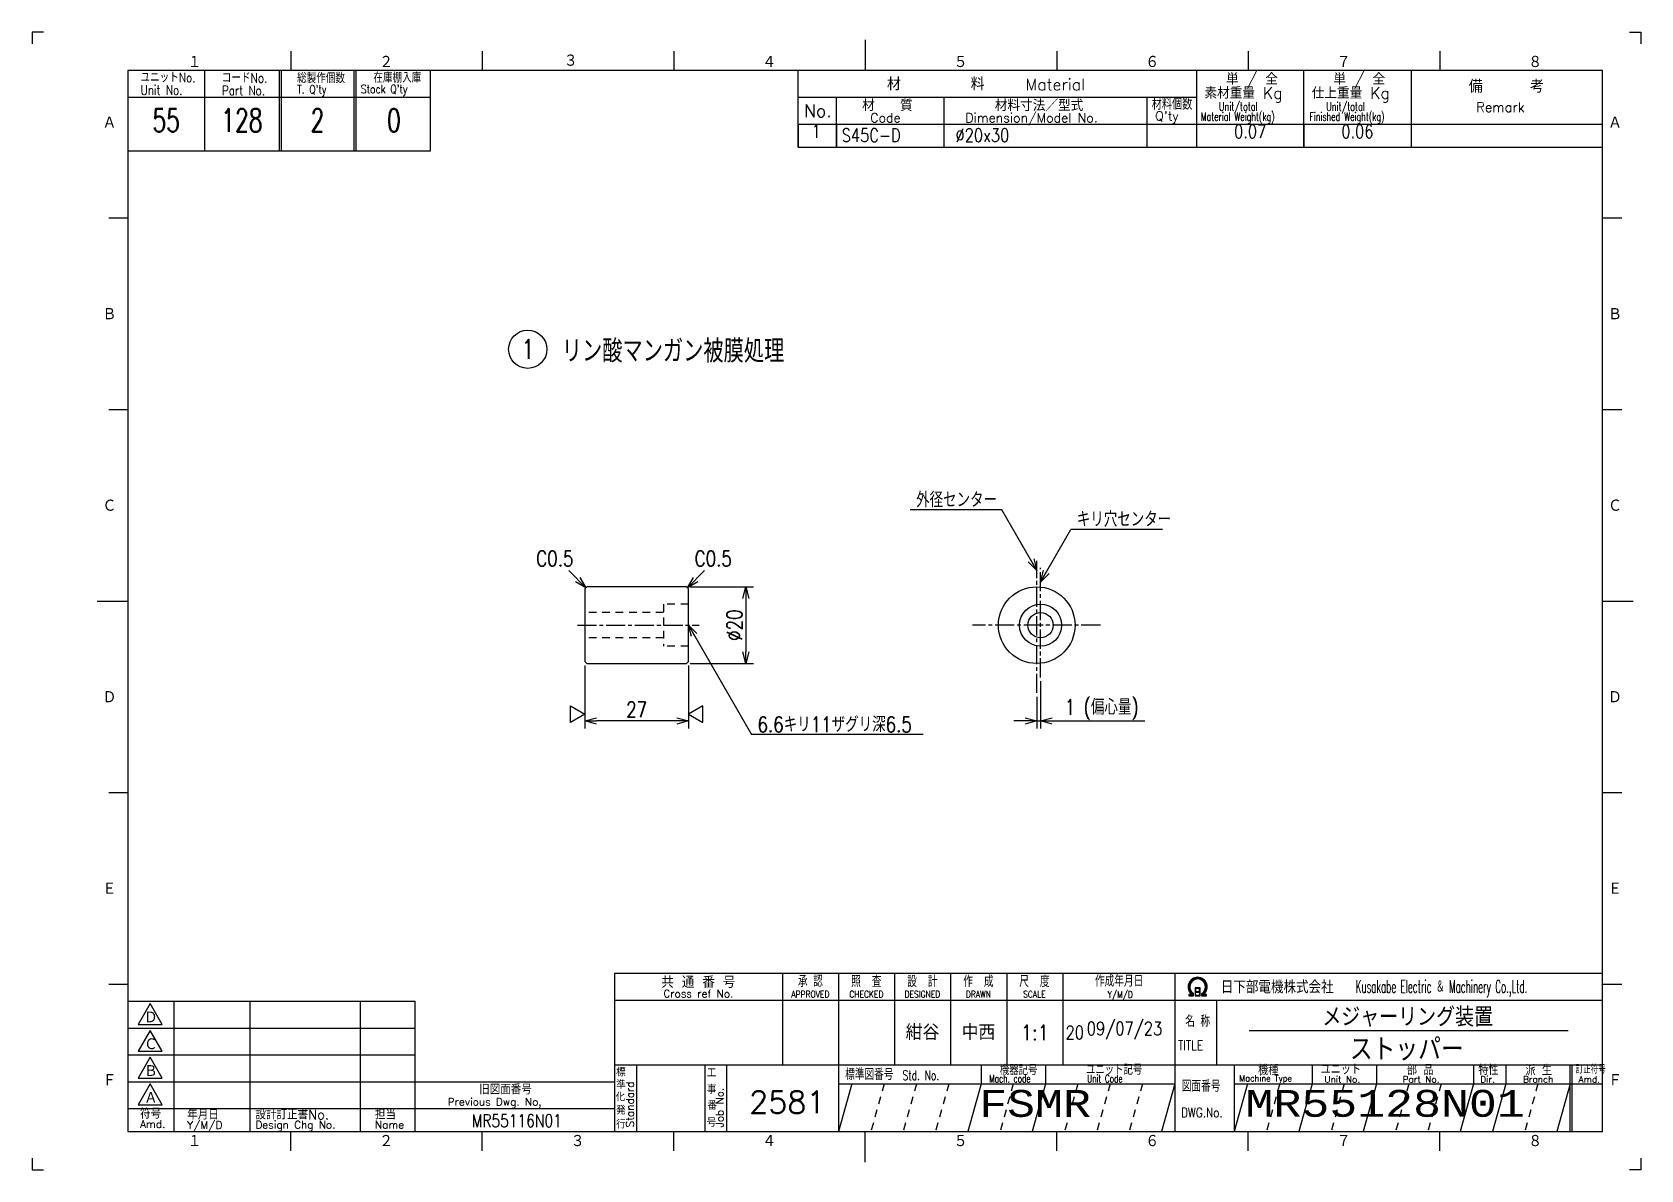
# Model space of a CAD drawing. Extents: x 0 to 420, y 0 to 297.
import ezdxf
from ezdxf.enums import TextEntityAlignment as Align

# ---------------------------------------------------------------- set-up
doc = ezdxf.new("R2010")
doc.units = 0
for name, pattern in [('GEN3A', [3.5, 2, -1.5]), ('GEN7A', [7.5, 5, -0.75, 1, -0.75]), ('HIDDEN2', [3.5, 2, -1.5])]:
    doc.linetypes.add(name, pattern=pattern)
doc.layers.get('0').update_dxf_attribs({"linetype": 'CONTINUOUS'})
doc.layers.get('DEFPOINTS').update_dxf_attribs({"linetype": 'CONTINUOUS'})
for name, color, linetype in [('2', 5, 'CONTINUOUS'), ('5', 3, 'CONTINUOUS'), ('6', 52, 'CONTINUOUS'), ('7A', 4, 'GEN7A'), ('8', 1, 'CONTINUOUS'), ('9', 3, 'HIDDEN2'), ('RAHM2', 1, 'CONTINUOUS'), ('RAHM3', 52, 'CONTINUOUS')]:
    doc.layers.add(name, color=color, linetype=linetype)
doc.styles.add('DIMENSION', font='monotxt.shx', dxfattribs={"bigfont": 'bigfont.shx'})
doc.styles.get("Standard").update_dxf_attribs({"font": 'romans.shx', "width": 0.8, "bigfont": 'extfont.shx'})
doc.dimstyles.new('GEN-ISO', dxfattribs={"dimtxt": 4, "dimasz": 3, "dimexe": 2, "dimexo": 1, "dimgap": 1, "dimtad": 3, "dimdec": 3, "dimrnd": 0.001, "dimdsep": 46, "dimtxsty": 'Standard', "dimblk": 'OPEN30', "dimcen": 0, "dimclrt": 52, "dimadec": 0, "dimazin": 0, "dimtp": 0.1, "dimtm": 0.1, "dimtfac": 0.6, "dimtdec": 3, "dimtmove": 2, "dimatfit": 3, "dimldrblk": 'OPEN30', "dimfxl": 0, "dimarcsym": 0})

# ---------------------------------------------------------------- blocks, each defined once
blk = doc.blocks.new('1A3ﾌﾞﾋﾝ')
at = {"layer": 'RAHM2', "color": 5, "linetype": 'Continuous'}
for p, q in [((3, 297), (0, 297)), ((0, 297), (0, 294)), ((217.5, 295), (217.5, 287)), ((417, 297), (420, 297)), ((420, 297), (420, 294)), ((67.5, 292), (67.5, 287)), ((117.5, 292), (117.5, 287)), ((167.5, 292), (167.5, 287)), ((267.5, 292), (267.5, 287)), ((317.5, 292), (317.5, 287)), ((367.5, 292), (367.5, 287)), ((410, 287), (25, 287)), ((25, 287), (25, 10)), ((104, 266), (104, 287)), ((410, 10), (410, 287)), ((25, 266), (64.5, 266)), ((64.5, 266), (104, 266)), ((20, 248.5), (25, 248.5)), ((410, 248.5), (415, 248.5)), ((20, 198.5), (25, 198.5)), ((410, 198.5), (415, 198.5)), ((17, 148.5), (25, 148.5)), ((410, 148.5), (418, 148.5)), ((20, 98.5), (25, 98.5)), ((410, 98.5), (415, 98.5)), ((20, 48.5), (25, 48.5)), ((410, 48.5), (415, 48.5)), ((25, 10), (410, 10)), ((67.5, 5), (67.5, 10)), ((117.5, 5), (117.5, 10)), ((217.5, 2), (217.5, 10)), ((267.5, 5), (267.5, 10)), ((317.5, 5), (317.5, 10)), ((367.5, 5), (367.5, 10)), ((0, 3), (0, 0)), ((0, 0), (3, 0)), ((420, 0), (417, 0)), ((420, 3), (420, 0))]:
    blk.add_line(p, q, dxfattribs=at)
at = {"layer": 'RAHM2', "color": 7, "linetype": 'Continuous'}
for p, q in [((45, 287), (45, 266)), ((64.5, 287), (64.5, 266)), ((65, 287), (65, 266)), ((84, 287), (84, 266)), ((84.5, 287), (84.5, 266)), ((200, 267), (200, 287)), ((304, 287), (304, 267)), ((332, 267), (332, 287)), ((360, 287), (360, 267)), ((25, 280), (64.5, 280)), ((64.5, 280), (104, 280)), ((200, 280), (304, 280)), ((210, 267), (210, 280)), ((238, 280), (238, 267)), ((291, 280), (291, 267)), ((200, 273), (410, 273)), ((200, 267), (410, 267)), ((195.93, 51.26), (195.93, 27.42)), ((210.55, 51.26), (210.55, 10)), ((225.18, 51.26), (225.18, 27.42)), ((239.8, 51.26), (239.8, 27.42)), ((254.43, 51.26), (254.43, 27.42)), ((269.05, 51.26), (269.05, 27.42)), ((298.3, 51.26), (298.3, 10)), ((25, 44), (100, 44)), ((37, 44), (37, 10)), ((56.8, 44), (56.8, 10)), ((85.6, 44), (85.6, 10)), ((100, 10), (100, 44)), ((152.05, 44.26), (410, 44.26)), ((269.05, 44.26), (269.05, 27.42)), ((298.3, 44.26), (298.3, 44.26)), ((309.17, 44.26), (309.17, 27.42)), ((25, 37), (100, 37)), ((25, 30), (100, 30)), ((152.05, 27.42), (410, 27.42)), ((157.77, 27.42), (157.77, 10)), ((175.59, 27.42), (175.59, 10)), ((181.3, 27.42), (181.3, 10)), ((247.73, 27.42), (247.73, 22.42)), ((264.59, 27.42), (264.59, 22.42)), ((313.83, 27.42), (313.83, 10)), ((334.15, 27.42), (334.15, 22.42)), ((351, 27.42), (351, 22.42)), ((376.29, 27.42), (376.29, 22.42)), ((384.72, 27.42), (384.72, 22.42)), ((401.57, 10), (401.57, 27.42)), ((402.07, 10), (402.07, 27.42)), ((25, 23), (100, 23)), ((100, 23), (152.05, 23)), ((210.55, 22.42), (298.3, 22.42)), ((313.83, 22.42), (410, 22.42)), ((25, 16), (100, 16)), ((100, 16), (152.05, 16)), ((167.5, 5), (167.5, 10))]:
    blk.add_line(p, q, dxfattribs=at)
at = {"layer": 'RAHM2', "color": 3, "linetype": 'Continuous'}
for p, q in [((317.73, 36.35), (401.03, 36.35)), ((214.02, 22.42), (210.55, 10)), ((247.73, 22.42), (244.26, 10)), ((264.59, 22.42), (261.12, 10)), ((298.3, 22.42), (294.83, 10)), ((334.15, 22.42), (330.68, 10)), ((351, 22.42), (347.54, 10)), ((376.29, 22.42), (372.82, 10)), ((384.72, 22.42), (381.25, 10))]:
    blk.add_line(p, q, dxfattribs=at)
at = {"layer": 'RAHM2', "color": 3, "linetype": 'GEN3A'}
for p, q in [((222.44, 22.42), (218.98, 10)), ((230.87, 22.42), (227.41, 10)), ((239.3, 22.42), (235.84, 10)), ((256.16, 22.42), (252.69, 10)), ((273.01, 22.42), (269.55, 10)), ((281.44, 22.42), (277.98, 10)), ((289.87, 22.42), (286.41, 10)), ((325.72, 22.42), (322.25, 10)), ((342.57, 22.42), (339.11, 10)), ((359.43, 22.42), (355.97, 10)), ((367.86, 22.42), (364.39, 10)), ((393.14, 22.42), (389.68, 10))]:
    blk.add_line(p, q, dxfattribs=at)
at = {"layer": 'RAHM2', "color": 5, "linetype": 'Continuous'}
blk.add_lwpolyline([(410, 51.26), (152.05, 51.26), (152.05, 10)], dxfattribs=at)
at = {"layer": 'RAHM2', "color": 7, "linetype": 'Continuous'}
for points in [[(303.62, 47.51), (303.62, 45.4), (304.92, 45.4), (304.92, 47.51), (303.62, 47.51)], [(303.77, 47.36), (303.77, 46.53), (304.77, 46.53), (304.77, 47.36), (303.77, 47.36)], [(304.77, 46.38), (304.77, 45.55), (303.77, 45.55), (303.77, 46.38), (304.77, 46.38)], [(302.02, 45.4), (303.22, 45.4), (303.22, 46.01)], [(302.02, 45.58), (302.97, 45.58), (302.97, 45.91)], [(302.72, 45.82), (302.72, 45.75), (302.02, 45.75), (302.02, 45.4)], [(305.32, 45.98), (305.32, 45.4), (306.58, 45.4), (306.58, 45.75), (305.85, 45.75), (305.85, 45.8)], [(305.57, 45.87), (305.57, 45.58), (306.58, 45.58)]]:
    blk.add_lwpolyline(points, dxfattribs=at)
for points in [[(30.79, 43.41), (27.65, 37.97), (33.92, 37.97)], [(30.79, 36.41), (27.65, 30.97), (33.92, 30.97)], [(30.79, 29.41), (27.65, 23.97), (33.92, 23.97)], [(30.79, 22.41), (27.65, 16.97), (33.92, 16.97)]]:
    blk.add_lwpolyline(points, close=True, dxfattribs=at)
at = {"layer": 'RAHM2', "color": 3, "linetype": 'Continuous'}
for points in [[(317.29, 22.42), (313.83, 10)], [(401.57, 22.42), (401.57, 22.42), (398.11, 10)]]:
    blk.add_lwpolyline(points, dxfattribs=at)
at = {"layer": 'RAHM2', "color": 7, "linetype": 'Continuous'}
for radius, start, end in [(2.5, 308.2706, 230.8952), (2.28, 303.9949, 234.4013), (2.06, 299.8294, 238.4756)]:
    blk.add_arc((304.3, 47.76), radius, start, end, dxfattribs=at)
at = {"layer": 'RAHM2', "color": 5, "linetype": 'Continuous'}
for s, p in [('１', (40.6, 287.58)), ('２', (90.6, 287.58)), ('４', (190.6, 287.58)), ('５', (240.6, 287.58)), ('６', (290.6, 287.58)), ('７', (340.6, 287.58)), ('８', (390.6, 287.58)), ('Ａ', (18.36, 271.74)), ('Ａ', (411.44, 271.74)), ('Ｂ', (18.36, 221.74)), ('Ｂ', (411.44, 221.74)), ('Ｃ', (18.36, 171.74)), ('Ｃ', (411.44, 171.74)), ('Ｄ', (18.36, 121.74)), ('Ｄ', (411.44, 121.74)), ('Ｅ', (18.36, 71.74)), ('Ｅ', (411.44, 71.74)), ('Ｆ', (18.36, 21.74)), ('Ｆ', (411.44, 21.74)), ('１', (40.6, 5.87)), ('２', (90.6, 5.87)), ('３', (140.6, 5.87)), ('４', (190.6, 5.87)), ('５', (240.6, 5.87)), ('６', (290.6, 5.87)), ('７', (340.6, 5.87)), ('８', (390.6, 5.87))]:
    blk.add_text(s, height=3.31, dxfattribs=at).set_placement(p)
blk.add_text('３', height=3.31, dxfattribs=at).set_placement((140.6, 289.58), align=Align.MIDDLE)
at = {"layer": 'RAHM2', "color": 7, "linetype": 'Continuous'}
for s, height, width, p in [('ユニットNo.', 2.5, 0.8, (28.29, 283.92)), ('コードNo.', 2.5, 0.8, (49.52, 283.81)), ('総製作個数', 2.5, 0.8, (69.17, 283.72)), ('在庫棚入庫', 2.5, 0.8, (89.08, 283.82)), ('Unit No.', 2.5, 0.8, (28.29, 280.64)), ('Part No.', 2.5, 0.8, (49.52, 280.53)), ("T. Q'ty", 2.2, 0.8, (69.17, 280.96)), ("Stock Q'ty", 2.2, 0.8, (85.8, 281.06)), ('材料個数', 3, 0.8, (292.32, 276.75)), ('Unit/total', 2.2, 0.7, (309.86, 276.49)), ('Unit/total', 2.2, 0.7, (337.86, 276.49)), ('Material Weight(kg)', 2.2, 0.68, (305.1, 273.86)), ('Finished Weight(kg)', 2.2, 0.68, (333.46, 273.86)), ('作成年月日', 3, 0.7, (277.49, 47.82)), ('Y/M/D', 1.8, 0.8, (280.79, 44.87)), ('Kusakabe Electric ＆ Machinery Co.,Ltd.', 3.3108, 0.5, (345.56, 46.19)), ('名 称', 3, 0.7, (301.06, 37.33)), ('20', 3.5, 0.8, (269.81, 34.08)), ('TITLE', 2.5, 0.8, (299.18, 31.25)), ('標準図番号', 3, 0.7, (212.26, 23.44)), ('Std. No.', 2.5, 0.7, (227.23, 23.44)), ('機器記号', 2.5, 0.7, (252.65, 24.77)), ('ユニット記号', 2.5, 0.7, (275.14, 24.85)), ('訂正符号', 2, 0.7, (403.01, 25.16)), ('Mach. code', 2, 0.7, (249.86, 22.83)), ('Unit Code', 2, 0.7, (275.45, 22.83)), ('図面番号', 3, 0.7, (300.15, 20.37)), ('Machine Type', 1.7, 0.9, (315.15, 23.05))]:
    blk.add_text(s, height=height, dxfattribs=dict(at, width=width)).set_placement(p)
for s, height, p in [('単 / 全', 3, (311.71, 283.26)), ('単 / 全', 3, (339.71, 283.26)), ('材\u3000\u3000\u3000\u3000\u3000料', 3.311, (223.18, 281.82)), ('Material', 3, (259.34, 281.82)), ('素材重量 Kg', 3, (306.08, 279.63)), ('仕上重量 Kg', 3, (334.08, 279.63)), ('備     考', 3.311, (375.08, 281.21)), ('No.', 3.311, (201.5, 274.82)), ('材\u3000\u3000質', 3, (216.68, 276.39)), ('材料寸法／型式', 3, (251.33, 276.39)), ('Remark', 2.5, (377.03, 276.16)), ('Code', 2.4, (218.82, 273.45)), ('Dimension/Model No.', 2.4, (243.65, 273.45)), ("Q'ty", 2.4, (293.19, 273.93)), ('Ｄ', 3.2, (29.23, 38.2)), ('Ｃ', 3.2, (29.23, 31.2)), ('Ｂ', 3.2, (29.23, 24.2)), ('標', 2, (152.44, 24.43)), ('工', 2, (176.15, 24.24)), ('機種', 2.4, (320.08, 24.76)), ('ユニット', 2.4, (336.39, 24.96)), ('部 品', 2.4, (358.93, 24.79)), ('特性', 2.4, (377.55, 24.78)), ('派 生', 2.4, (389.89, 24.72)), ('旧図面番号', 2.5, (116.71, 19.69)), ('準', 2, (152.47, 21.11)), ('事', 2, (176.17, 19.92)), ('Unit No.', 1.7, (337.39, 22.76)), ('Part No.', 1.7, (357.81, 22.76)), ('Dir.', 1.7, (378.09, 22.76)), ('Branch', 1.7, (389.24, 22.76)), ('Amd.', 1.7, (403.74, 22.76)), ('Ａ', 3.2, (29.23, 17.2)), ('Previous Dwg. No,', 2, (108.5, 16.75)), ('化', 2, (152.37, 17.95)), ('番', 2, (176.31, 15.76)), ('Amd.', 2, (28.17, 10.93)), ('符号', 2.5, (28.17, 13.37)), ('Y/M/D', 2, (40.49, 10.7)), ('年月日', 2.5, (40.49, 13.14)), ('設計訂正書No.', 2.5, (58.29, 13.18)), ('Design Chg No.', 2, (58.29, 10.75)), ('担当', 2.5, (89.5, 13.18)), ('Name', 2, (89.5, 10.75)), ('行', 2, (152.46, 10.82)), ('発', 2, (152.46, 14.47)), ('号', 2, (176.11, 11.28))]:
    blk.add_text(s, height=height, dxfattribs=at).set_placement(p)
for s, height, p in [('共 通 番 号', 3, (173.93, 49.14)), ('Cross ref No.', 2, (173.93, 46.01))]:
    blk.add_text(s, height=height, dxfattribs=at).set_placement(p, align=Align.MIDDLE)
for s, height, width, p in [('承 認', 3, 0.7, (203.18, 49.35)), ('照  査', 3, 0.7, (217.8, 49.35)), ('設  計', 3, 0.7, (232.43, 49.35)), ('作  成', 3, 0.7, (247.05, 49.35)), ('尺  度', 3, 0.7, (261.67, 49.35)), ('APPROVED', 1.8, 0.8, (203.18, 45.85)), ('CHECKED', 1.8, 0.8, (217.8, 45.85)), ('DESIGNED', 1.8, 0.8, (232.43, 45.85)), ('DRAWN', 1.8, 0.8, (247.05, 45.85)), ('SCALE', 1.8, 0.8, (261.67, 45.85)), ('DWG.No.', 2.5, 0.8, (305.41, 14.96))]:
    blk.add_text(s, height=height, dxfattribs=dict(at, width=width)).set_placement(p, align=Align.MIDDLE)
at = {"layer": 'RAHM2', "color": 7, "linetype": 'Continuous', "width": 0.844147}
blk.add_text('日下部電機株式会社', height=3.311, dxfattribs=at).set_placement((310.35, 46.06), (339.79, 46.06), align=Align.FIT)
at = {"layer": 'RAHM2', "color": 7, "linetype": 'Continuous'}
for s, p in [('Standard', (157.07, 11.05)), ('Job No.', (180.5, 11.05))]:
    blk.add_text(s, height=2, rotation=90, dxfattribs=at).set_placement(p)
at = {"layer": 'RAHM2', "color": 5, "linetype": 'Continuous', "width": 0.7}
for tag, p in [('HEADER3', (35, 274.01)), ('HEADER4', (54.75, 274)), ('HEADER15', (74.49, 274)), ('HEADER16', (94.43, 274))]:
    blk.add_attdef(tag, text='', height=6, dxfattribs=at).set_placement(p, align=Align.MIDDLE)
at = {"layer": 'RAHM2', "color": 7, "linetype": 'Continuous'}
blk.add_attdef('HEADER5', text='', height=2.5, dxfattribs=at).set_placement((63.69, 267.1), align=Align.BOTTOM_RIGHT)
for tag, height, width, p in [('HEADER1', 5, 0.9, (359.12, 40.15)), ('HEADER25', 3.2, 0.63, (46.91, 40.38)), ('HEADER23', 3.33, 0.8, (71.4, 40.2)), ('HEADER24', 3.5, 0.8, (92.57, 40.22)), ('HEADER7', 5, 0.8, (174.38, 35.8)), ('GEN-TITLE-SCA', 4, 0.85, (261.79, 35.85)), ('HEADER22', 3.2, 0.63, (46.91, 33.38)), ('HEADER20', 3.33, 0.8, (71.4, 33.2)), ('HEADER21', 3.5, 0.8, (92.57, 33.22)), ('HEADER2', 6, 0.9, (358.89, 31.68)), ('HEADER19', 3.2, 0.63, (46.91, 26.38)), ('HEADER17', 3.33, 0.8, (71.4, 26.2)), ('HEADER18', 3.5, 0.8, (92.57, 26.22)), ('HEADER11', 3.2, 0.63, (46.91, 19.38)), ('HEADER9', 3.33, 0.8, (71.4, 19.2)), ('HEADER10', 3.5, 0.8, (92.57, 19.22)), ('HEADER14', 3.31, 0.8, (126.54, 12.82))]:
    blk.add_attdef(tag, text='', height=height, dxfattribs=dict(at, width=width)).set_placement(p, align=Align.MIDDLE)
for tag, p in [('HEADER27', (232.45, 36.09)), ('HEADER26', (247.07, 36.09))]:
    blk.add_attdef(tag, text='', height=4, dxfattribs=at).set_placement(p, align=Align.MIDDLE)
at = {"layer": 'RAHM2', "color": 7, "linetype": 'Continuous', "width": 0.8}
blk.add_attdef('GEN-TITLE-DAT', text='', height=3.5, dxfattribs=at).set_placement((275.35, 34.1), align=Align.BOTTOM_LEFT)
at = {"layer": 'RAHM2', "color": 5, "linetype": 'Continuous'}
blk.add_attdef('HEADER6', text='', height=5.8, dxfattribs=at).set_placement((207.09, 13.03), align=Align.BOTTOM_RIGHT)
at = {"layer": 'RAHM2', "color": 5, "linetype": 'Continuous', "style": 'DIMENSION', "width": 1.2}
for tag, p in [('HEADER13', (213.56, 11.75)), ('HEADER12', (247.26, 11.72)), ('GEN-TITLE-DWG', (316.79, 11.74))]:
    blk.add_attdef(tag, text='', height=7.02, dxfattribs=at).set_placement(p, align=Align.BOTTOM_LEFT)
at = {"layer": 'RAHM2', "color": 5, "linetype": 'Continuous', "style": 'DIMENSION'}
blk.add_attdef('HEADER8', text='', height=7.02, dxfattribs=at).set_placement((408.58, 11.71), align=Align.BOTTOM_RIGHT)
blk = doc.blocks.new('GENBALLOON1')
blk.add_circle((0, 0), 5)
at = {"flags": 1}
blk.add_attdef('GEN_PARENT', text='', height=2.5, dxfattribs=at).set_placement((0, 0), align=Align.MIDDLE)
blk.add_attdef('REF_NO', text='', height=3.5).set_placement((0, 0), align=Align.MIDDLE)
at = {"color": 7, "flags": 1}
for tag, p in [('5GENINF', (6.43, 0.96)), ('6GENINF', (6.43, 0.63)), ('7GENINF', (6.43, 0.3)), ('8GENINF', (6.43, -0.04)), ('9GENINF', (6.43, -0.37)), ('3GENINF', (6.43, -2.34)), ('4GENINF', (6.43, -2.67)), ('10GENINF', (6.43, -0.7)), ('11GENINF', (6.43, -1)), ('12GENINF', (6.43, -1.34)), ('13GENINF', (6.43, -1.67)), ('14GENINF', (6.43, -2)), ('15GENINF', (6.43, -3)), ('16GENINF', (6.43, -3.34)), ('17GENINF', (6.43, -3.7)), ('18GENINF', (6.43, -4.04)), ('19GENINF', (6.43, -4.37)), ('20GENINF', (6.43, -4.7)), ('21GENINF', (6.43, -5.04)), ('22GENINF', (6.43, -5.37))]:
    blk.add_attdef(tag, p, '', height=0.2, dxfattribs=at)
blk = doc.blocks.new('STDBUHIN')
at = {"color": 7}
for p, q in [((0, 0), (0, -6)), ((10, 0), (10, -6)), ((38, 0), (38, -6)), ((91, 0), (91, -6)), ((104, 0), (104, -6)), ((132, 0), (132, -6)), ((160, 0), (160, -6)), ((0, -6), (210, -6))]:
    blk.add_line(p, q, dxfattribs=at)
at = {"layer": 'RAHM3', "color": 7, "width": 0.9}
for tag, p in [('1GENST', (4.710911, -4.609434)), ('4GENST', (96.434633, -4.658422)), ('5GENST', (118, -4.729)), ('6GENST', (146, -4.729))]:
    blk.add_attdef(tag, text='', height=3.5, dxfattribs=at).set_placement(p, align=Align.BOTTOM_CENTER)
at = {"layer": 'RAHM3', "color": 7}
for tag, p, width in [('2GENST', (11.373533, -4.658422), 0.8), ('3GENST', (41.070972, -4.658422), 0.8), ('7GENST', (162.759538, -4.671383), 0.9)]:
    blk.add_attdef(tag, p, '', height=3.5, dxfattribs=dict(at, width=width))
blk = doc.blocks.new('_Open30')
at = {"color": 0, "linetype": 'ByBlock', "lineweight": -2}
for p, q in [((-1, 0.27), (0, 0)), ((0, 0), (-1, -0.27)), ((0, 0), (-1, 0))]:
    blk.add_line(p, q, dxfattribs=at)
blk = doc.blocks.new('*D12')
at = {"layer": '5', "color": 0, "lineweight": -2}
for p, q in [((144.33, 131.69), (144.33, 115.19)), ((171.33, 131.69), (171.33, 115.19)), ((168.33, 117.19), (147.33, 117.19))]:
    blk.add_line(p, q, dxfattribs=at)
at = {"layer": 'DEFPOINTS', "color": 0}
for p in [(144.33, 132.69), (171.33, 132.69), (144.33, 117.19)]:
    blk.add_point(p, dxfattribs=at)
at = {"layer": '5', "color": 0, "lineweight": -2, "xscale": 3, "yscale": 3, "zscale": 3, "rotation": 180}
blk.add_blockref('_Open30', (144.33, 117.19), dxfattribs=at)
at = {"layer": '5', "color": 0, "lineweight": -2, "xscale": 3, "yscale": 3, "zscale": 3}
blk.add_blockref('_Open30', (171.33, 117.19), dxfattribs=at)
at = {"layer": '5', "color": 52, "insert": (157.83, 120.19), "char_height": 4, "attachment_point": 5}
blk.add_mtext('27', dxfattribs=at)
blk = doc.blocks.new('*D13')
at = {"layer": '5', "color": 0, "lineweight": -2}
for p, q in [((171.83, 152.19), (188.33, 152.19)), ((186.33, 149.19), (186.33, 135.19)), ((171.83, 132.19), (188.33, 132.19))]:
    blk.add_line(p, q, dxfattribs=at)
at = {"layer": 'DEFPOINTS', "color": 0}
for p in [(170.83, 152.19), (170.83, 132.19), (186.33, 132.19)]:
    blk.add_point(p, dxfattribs=at)
at = {"layer": '5', "color": 0, "lineweight": -2, "xscale": 3, "yscale": 3, "zscale": 3}
for p, rotation in [((186.33, 152.19), 90), ((186.33, 132.19), 270)]:
    blk.add_blockref('_Open30', p, dxfattribs=dict(at, rotation=rotation))
at = {"layer": '5', "color": 52, "insert": (183.33, 142.19), "char_height": 4, "attachment_point": 5, "rotation": 90}
blk.add_mtext('%%C20', dxfattribs=at)
blk = doc.blocks.new('*D14')
at = {"layer": '5', "color": 0, "lineweight": -2}
for p, q in [((263.28, 127.54), (263.28, 115.19)), ((262.28, 123.5), (262.28, 115.19)), ((259.28, 117.19), (256.28, 117.19)), ((262.28, 117.19), (263.28, 117.19)), ((266.28, 117.19), (269.28, 117.19))]:
    blk.add_line(p, q, dxfattribs=at)
at = {"layer": 'DEFPOINTS', "color": 0}
for p in [(263.28, 128.54), (262.28, 124.5), (263.28, 117.19)]:
    blk.add_point(p, dxfattribs=at)
at = {"layer": '5', "color": 0, "lineweight": -2, "xscale": 3, "yscale": 3, "zscale": 3}
blk.add_blockref('_Open30', (262.28, 117.19), dxfattribs=at)
at = {"layer": '5', "color": 0, "lineweight": -2, "xscale": 3, "yscale": 3, "zscale": 3, "rotation": 180}
blk.add_blockref('_Open30', (263.28, 117.19), dxfattribs=at)
at = {"layer": '5', "color": 52, "insert": (279.24, 120.15), "char_height": 4, "attachment_point": 5}
blk.add_mtext('1 (偏心量)', dxfattribs=at)

msp = doc.modelspace()

# ---------------------------------------------------------------- linework, layer by layer
at = {"layer": '2'}
msp.add_lwpolyline([(171.3266, 132.6922), (171.3266, 151.6922), (170.8266, 152.1922), (144.8266, 152.1922), (144.3266, 151.6922), (144.3266, 132.6922), (144.8266, 132.1922), (170.8266, 132.1922)], close=True, dxfattribs=at)
for centre, radius in [((262.2816, 142.1922), 10), ((263.2816, 142.1922), 5.5), ((263.2816, 142.1922), 3.3)]:
    msp.add_circle(centre, radius, dxfattribs=at)
at = {"layer": '5'}
for p, q in [((253.1845, 172.2619), (229.2541, 172.2619)), ((295.1436, 167.1922), (271.2132, 167.1922)), ((232.6116, 113.6235), (187.8207, 113.6235)), ((268.2816, 117.1922), (290.5401, 117.1922))]:
    msp.add_line(p, q, dxfattribs=at)
at = {"layer": '7A'}
for p, q in [((262.2816, 124.4989), (262.2816, 158.9795)), ((263.2816, 128.5383), (263.2816, 157.1635)), ((142.3454, 142.1922), (174.1606, 142.1922)), ((278.915, 142.1922), (245.5312, 142.1922))]:
    msp.add_line(p, q, dxfattribs=at)
at = {"layer": '8'}
for points in [[(144.3266, 118.9434), (140.5766, 116.7784), (140.5766, 121.1084), (144.3266, 118.9434)], [(171.3266, 118.9434), (175.0766, 116.7784), (175.0766, 121.1084), (171.3266, 118.9434)]]:
    msp.add_lwpolyline(points, close=True, dxfattribs=at)
at = {"layer": '9'}
for p, q in [((171.3266, 147.6922), (164.8266, 147.6922)), ((164.8266, 147.6922), (164.8266, 136.6922)), ((164.8266, 145.4922), (144.3266, 145.4922)), ((164.8266, 138.8922), (144.3266, 138.8922)), ((171.3266, 136.6922), (164.8266, 136.6922))]:
    msp.add_line(p, q, dxfattribs=at)

# ---------------------------------------------------------------- block references
at = {"layer": '2'}
msp.add_blockref('1A3ﾌﾞﾋﾝ', (0, 0), dxfattribs=at).add_auto_attribs({'GEN-TITLE-DWG': 'MR55128N01', 'GEN-TITLE-DAT': '09/07/23', 'GEN-TITLE-SCA': '1:1', 'HEADER1': 'メジャーリング装置', 'HEADER2': 'ストッパー', 'HEADER3': '55', 'HEADER4': '128', 'HEADER6': '2581', 'HEADER12': 'FSMR', 'HEADER14': 'MR55116N01', 'HEADER15': '2', 'HEADER16': '0', 'HEADER27': '紺谷', 'HEADER26': '中西'})
at = {"layer": '5'}
ref = msp.add_blockref('GENBALLOON1', (129.3934, 214.2315), dxfattribs=at)
ref.add_attrib('REF_NO', '1', dxfattribs={"color": 7, "height": 5, "width": 0.7}).set_placement((129.3934, 214.2315), align=Align.MIDDLE_CENTER)
at = {"layer": 'RAHM2'}
ref = msp.add_blockref('STDBUHIN', (200, 273), dxfattribs=at)
ref.add_attrib('1GENST', '1', dxfattribs={"layer": 'RAHM3', "color": 7, "height": 3.5, "width": 0.7}).set_placement((204.711, 268.3906), align=Align.BOTTOM_CENTER)
ref.add_attrib('2GENST', 'S45C-D', (211.3736, 268.3416), dxfattribs={"layer": 'RAHM3', "color": 7, "height": 3.5, "width": 0.8})
ref.add_attrib('3GENST', '%%C20x30', (241.071, 268.3416), dxfattribs={"layer": 'RAHM3', "color": 7, "height": 3.5, "width": 0.8})
ref.add_attrib('5GENST', '0.07', dxfattribs={"layer": 'RAHM3', "color": 7, "height": 3.5, "width": 0.8}).set_placement((318, 268.271), align=Align.BOTTOM_CENTER)
ref.add_attrib('6GENST', '0.06', dxfattribs={"layer": 'RAHM3', "color": 7, "height": 3.5, "width": 0.8}).set_placement((346, 268.271), align=Align.BOTTOM_CENTER)

# ---------------------------------------------------------------- texts
at = {"layer": '6', "width": 0.8}
for s, height, p in [('リン酸マンガン被膜処理', 6, (138.2857, 210.7524)), ('外径センター', 4, (230.7905, 172.9207)), ('キリ穴センター', 4, (272.7496, 167.8509)), ('C0.5', 4, (131.5926, 157.5861)), ('C0.5', 4, (172.9447, 157.5861)), ('6.6キリ11ザグリ深6.5', 4, (189.3572, 114.2822))]:
    msp.add_text(s, height=height, dxfattribs=at).set_placement(p)

# ---------------------------------------------------------------- dimensions: what is measured, and where the dimension line sits
at = {"layer": '5'}
dim = msp.add_linear_dim(base=(186.3266, 132.1922), p1=(170.8266, 152.1922), p2=(170.8266, 132.1922), angle=90, text='%%C<>', dimstyle='GEN-ISO', dxfattribs=at)
dim.commit()
dim.dimension.update_dxf_attribs({"geometry": '*D13', "text_midpoint": (183.3266, 142.1922)})
dim = msp.add_linear_dim(base=(144.3266, 117.1922), p1=(171.3266, 132.6922), p2=(144.3266, 132.6922), dimstyle='GEN-ISO', dxfattribs=at)
dim.commit()
dim.dimension.update_dxf_attribs({"geometry": '*D12', "text_midpoint": (157.8266, 120.1922)})
dim = msp.add_linear_dim(base=(263.2816, 117.1922), p1=(262.2816, 124.4989), p2=(263.2816, 128.5383), text='<> (偏心量)', dimstyle='GEN-ISO', dxfattribs=at)
dim.commit()
dim.dimension.update_dxf_attribs({"geometry": '*D14', "text_midpoint": (279.245, 120.1497), "dimtype": 160})

# ---------------------------------------------------------------- leaders
for points in [[(262.2816, 156.5053), (253.1845, 172.2619)], [(263.2816, 153.4542), (271.2132, 167.1922)], [(144.5766, 151.9422), (140.085, 156.4338)], [(171.0766, 151.9422), (175.5683, 156.4338)], [(171.3266, 142.1922), (187.8207, 113.6235)]]:
    msp.add_leader(points, dimstyle='GEN-ISO', dxfattribs=at)

doc.saveas('drawing.dxf')
